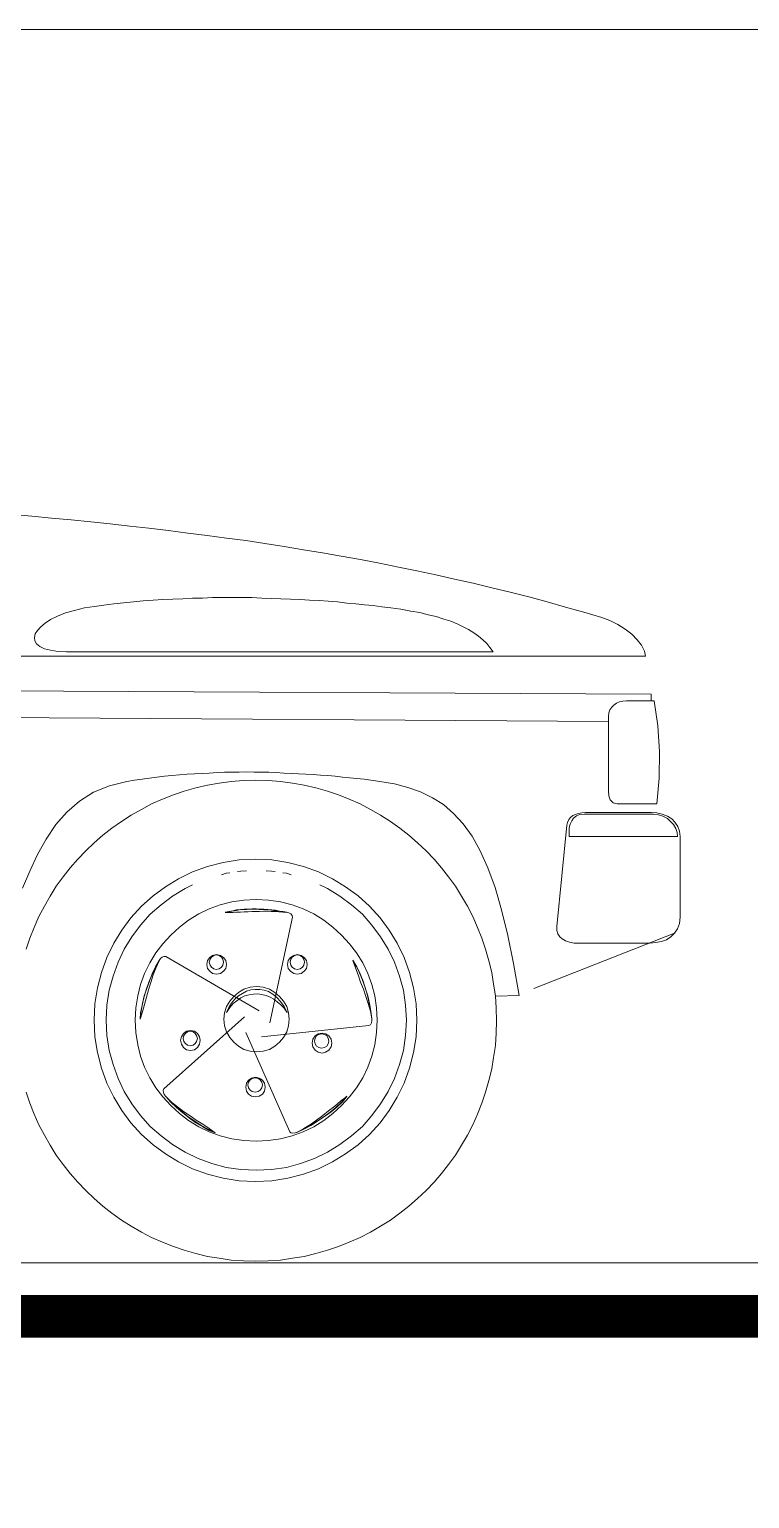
# Model space of a CAD drawing. Header units: millimetres. Extents: x 219.2 to 298.5, y 137.8 to 166.3.
# Drawn here: x 258.034 to 259.375, y 143.521 to 146.261 of the extents above; entities that cross this region are included whole.
import ezdxf

# ---------------------------------------------------------------- set-up
doc = ezdxf.new("R2010")
doc.units = ezdxf.units.MM
doc.layers.add('fach00', color=33, linetype='Continuous', lineweight=0)
doc.layers.add('fach20', color=160, linetype='Continuous', lineweight=20)

# ---------------------------------------------------------------- blocks, each defined once
blk = doc.blocks.new('ORASI')
at = {"layer": 'fach00'}
for p, q in [((225.0756, 128.8656), (225.0391, 128.869)), ((225.1122, 128.8622), (225.0756, 128.8656)), ((225.1488, 128.8588), (225.1122, 128.8622)), ((225.1853, 128.8554), (225.1488, 128.8588)), ((225.2212, 128.8514), (225.1853, 128.8554)), ((225.2578, 128.8473), (225.2212, 128.8514)), ((225.2937, 128.8433), (225.2578, 128.8473)), ((225.3303, 128.8392), (225.2937, 128.8433)), ((225.3662, 128.8344), (225.3303, 128.8392)), ((225.4021, 128.8297), (225.3662, 128.8344)), ((225.438, 128.825), (225.4021, 128.8297)), ((225.4739, 128.8202), (225.438, 128.825)), ((225.5098, 128.8148), (225.4739, 128.8202)), ((225.5457, 128.8094), (225.5098, 128.8148)), ((225.5815, 128.8033), (225.5457, 128.8094)), ((225.6168, 128.7972), (225.5815, 128.8033)), ((225.652, 128.7911), (225.6168, 128.7972)), ((225.6879, 128.785), (225.652, 128.7911)), ((225.7231, 128.7782), (225.6879, 128.785)), ((225.7583, 128.7708), (225.7231, 128.7782)), ((225.7928, 128.764), (225.7583, 128.7708)), ((225.8281, 128.7566), (225.7928, 128.764)), ((225.8626, 128.7484), (225.8281, 128.7566)), ((225.8978, 128.741), (225.8626, 128.7484)), ((225.9324, 128.7322), (225.8978, 128.741)), ((225.9669, 128.724), (225.9324, 128.7322)), ((225.2097, 128.6997), (225.1921, 128.6976)), ((225.228, 128.7024), (225.2097, 128.6997)), ((225.2463, 128.7044), (225.228, 128.7024)), ((225.2646, 128.7058), (225.2463, 128.7044)), ((225.2829, 128.7078), (225.2646, 128.7058)), ((225.3012, 128.7091), (225.2829, 128.7078)), ((225.3195, 128.7105), (225.3012, 128.7091)), ((225.3384, 128.7112), (225.3195, 128.7105)), ((225.3567, 128.7119), (225.3384, 128.7112)), ((225.375, 128.7132), (225.3567, 128.7119)), ((225.3933, 128.7132), (225.375, 128.7132)), ((225.4122, 128.7139), (225.3933, 128.7132)), ((225.4305, 128.7139), (225.4122, 128.7139)), ((225.4488, 128.7139), (225.4305, 128.7139)), ((225.4671, 128.7139), (225.4488, 128.7139)), ((225.4854, 128.7139), (225.4671, 128.7139)), ((225.5037, 128.7132), (225.4854, 128.7139)), ((225.5219, 128.7125), (225.5037, 128.7132)), ((225.5396, 128.7119), (225.5219, 128.7125)), ((225.5572, 128.7112), (225.5396, 128.7119)), ((225.5755, 128.7105), (225.5572, 128.7112)), ((225.593, 128.7091), (225.5755, 128.7105)), ((225.6107, 128.7085), (225.593, 128.7091)), ((225.6276, 128.7071), (225.6107, 128.7085)), ((225.6452, 128.7058), (225.6276, 128.7071)), ((225.6621, 128.7037), (225.6452, 128.7058)), ((225.6791, 128.7024), (225.6621, 128.7037)), ((225.6953, 128.7003), (225.6791, 128.7024)), ((225.7116, 128.699), (225.6953, 128.7003)), ((225.7278, 128.697), (225.7116, 128.699)), ((226.0014, 128.7152), (225.9669, 128.724)), ((226.0353, 128.7058), (226.0014, 128.7152)), ((226.0698, 128.6963), (226.0353, 128.7058)), ((225.1102, 128.6733), (225.1, 128.6665)), ((225.1231, 128.6793), (225.1102, 128.6733)), ((225.138, 128.6854), (225.1231, 128.6793)), ((225.1549, 128.6902), (225.138, 128.6854)), ((225.1738, 128.6949), (225.1549, 128.6902)), ((225.1921, 128.6976), (225.1738, 128.6949)), ((225.7441, 128.6949), (225.7278, 128.697)), ((225.763, 128.6922), (225.7441, 128.6949)), ((225.7813, 128.6888), (225.763, 128.6922)), ((225.7983, 128.6861), (225.7813, 128.6888)), ((225.8138, 128.6821), (225.7983, 128.6861)), ((225.8287, 128.6787), (225.8138, 128.6821)), ((225.843, 128.6739), (225.8287, 128.6787)), ((225.8558, 128.6699), (225.843, 128.6739)), ((226.1037, 128.6868), (226.0698, 128.6963)), ((226.1376, 128.6766), (226.1037, 128.6868)), ((226.1525, 128.6712), (226.1376, 128.6766)), ((226.1674, 128.6638), (226.1525, 128.6712)), ((225.0817, 128.6462), (225.0804, 128.6394)), ((225.0858, 128.6523), (225.0817, 128.6462)), ((225.0919, 128.6597), (225.0858, 128.6523)), ((225.1, 128.6665), (225.0919, 128.6597)), ((225.868, 128.6651), (225.8558, 128.6699)), ((225.8788, 128.6597), (225.868, 128.6651)), ((225.889, 128.6543), (225.8788, 128.6597)), ((225.8992, 128.6482), (225.889, 128.6543)), ((225.9073, 128.6421), (225.8992, 128.6482)), ((226.1809, 128.655), (226.1674, 128.6638)), ((226.1931, 128.6455), (226.1809, 128.655)), ((226.2033, 128.6353), (226.1931, 128.6455)), ((225.0804, 128.6394), (225.0811, 128.6333)), ((225.0811, 128.6333), (225.0844, 128.6279)), ((225.0844, 128.6279), (225.0905, 128.6225)), ((225.0905, 128.6225), (225.0993, 128.6184)), ((225.0993, 128.6184), (225.1102, 128.6157)), ((225.1102, 128.6157), (225.1237, 128.6137)), ((225.9154, 128.6353), (225.9073, 128.6421)), ((225.9229, 128.6286), (225.9154, 128.6353)), ((225.929, 128.6211), (225.9229, 128.6286)), ((225.9351, 128.613), (225.929, 128.6211)), ((226.2114, 128.6252), (226.2033, 128.6353)), ((226.2168, 128.6143), (226.2114, 128.6252)), ((223.0548, 128.6048), (226.2188, 128.6048)), ((225.1237, 128.6137), (225.14, 128.613)), ((225.14, 128.613), (225.9351, 128.613)), ((226.2188, 128.6048), (226.2168, 128.6143)), ((222.0924, 128.5556), (226.229, 128.5337)), ((226.229, 128.5337), (226.2291, 128.5216)), ((226.1497, 128.4828), (222.0924, 128.5101)), ((226.1558, 128.5094), (226.1525, 128.5046)), ((226.1599, 128.5134), (226.1558, 128.5094)), ((226.1646, 128.5168), (226.1599, 128.5134)), ((226.1701, 128.5195), (226.1646, 128.5168)), ((226.1768, 128.5209), (226.1701, 128.5195)), ((226.1836, 128.5216), (226.1768, 128.5209)), ((226.2351, 128.5216), (226.1836, 128.5216)), ((226.2419, 128.4748), (226.2351, 128.5216)), ((226.1504, 128.4992), (226.1497, 128.4931)), ((226.1497, 128.4931), (226.1497, 128.3536)), ((226.1525, 128.5046), (226.1504, 128.4992)), ((226.2446, 128.4267), (226.2419, 128.4748)), ((226.2439, 128.3773), (226.2446, 128.4267)), ((225.2199, 128.3631), (225.2524, 128.3712)), ((225.2524, 128.3712), (225.2666, 128.3732)), ((225.2666, 128.3732), (225.2808, 128.3753)), ((225.2808, 128.3753), (225.2944, 128.3773)), ((225.2944, 128.3773), (225.3086, 128.3793)), ((225.3086, 128.3793), (225.3228, 128.3807)), ((225.3228, 128.3807), (225.3364, 128.382)), ((225.3364, 128.382), (225.3506, 128.3834)), ((225.3506, 128.3834), (225.3648, 128.3847)), ((225.3648, 128.3847), (225.3784, 128.3854)), ((225.3784, 128.3854), (225.3926, 128.3861)), ((225.3926, 128.3861), (225.4061, 128.3868)), ((225.4061, 128.3868), (225.4204, 128.3875)), ((225.4204, 128.3875), (225.4346, 128.3881)), ((225.4244, 128.3678), (225.4468, 128.3712)), ((225.4346, 128.3881), (225.4481, 128.3881)), ((225.4468, 128.3712), (225.4698, 128.3726)), ((225.4481, 128.3881), (225.4617, 128.3881)), ((225.4617, 128.3881), (225.4759, 128.3888)), ((225.4698, 128.3726), (225.4928, 128.3732)), ((225.4759, 128.3888), (225.4895, 128.3881)), ((225.4895, 128.3881), (225.5037, 128.3881)), ((225.4928, 128.3732), (225.5159, 128.3726)), ((225.5037, 128.3881), (225.5172, 128.3881)), ((225.5159, 128.3726), (225.5389, 128.3712)), ((225.5172, 128.3881), (225.5308, 128.3875)), ((225.5308, 128.3875), (225.545, 128.3868)), ((225.5389, 128.3712), (225.5612, 128.3678)), ((225.545, 128.3868), (225.5585, 128.3861)), ((225.5585, 128.3861), (225.5721, 128.3854)), ((225.5721, 128.3854), (225.5856, 128.3847)), ((225.5856, 128.3847), (225.5998, 128.3841)), ((225.5998, 128.3841), (225.6134, 128.3827)), ((225.6134, 128.3827), (225.6269, 128.382)), ((225.6269, 128.382), (225.6405, 128.3807)), ((225.6405, 128.3807), (225.654, 128.3793)), ((225.654, 128.3793), (225.6675, 128.378)), ((225.6675, 128.378), (225.6811, 128.3766)), ((225.6811, 128.3766), (225.6946, 128.3753)), ((225.6946, 128.3753), (225.7238, 128.3712)), ((225.7238, 128.3712), (225.7509, 128.3665)), ((226.2398, 128.3292), (226.2439, 128.3773)), ((225.1644, 128.3346), (225.1901, 128.3509)), ((225.1901, 128.3509), (225.2199, 128.3631)), ((225.3188, 128.338), (225.3391, 128.3462)), ((225.3391, 128.3462), (225.3594, 128.3529)), ((225.3594, 128.3529), (225.3811, 128.359)), ((225.3811, 128.359), (225.4027, 128.3644)), ((225.4027, 128.3644), (225.4244, 128.3678)), ((225.5612, 128.3678), (225.5829, 128.3644)), ((225.5829, 128.3644), (225.6046, 128.359)), ((225.6046, 128.359), (225.6262, 128.3529)), ((225.6262, 128.3529), (225.6466, 128.3462)), ((225.6466, 128.3462), (225.6669, 128.338)), ((225.7509, 128.3665), (225.7759, 128.3597)), ((225.7759, 128.3597), (225.7996, 128.3516)), ((225.7996, 128.3516), (225.822, 128.3407)), ((226.1497, 128.3536), (226.1504, 128.3441)), ((226.1504, 128.3441), (226.1531, 128.3367)), ((225.1406, 128.3136), (225.1644, 128.3346)), ((225.2605, 128.3082), (225.2795, 128.319)), ((225.2795, 128.319), (225.2985, 128.3292)), ((225.2985, 128.3292), (225.3188, 128.338)), ((225.6669, 128.338), (225.6872, 128.3292)), ((225.6872, 128.3292), (225.7062, 128.319)), ((225.7062, 128.319), (225.7251, 128.3082)), ((225.822, 128.3407), (225.8423, 128.3279)), ((225.8423, 128.3279), (225.8613, 128.3116)), ((226.1531, 128.3367), (226.1586, 128.3313)), ((226.1586, 128.3313), (226.166, 128.3292)), ((226.166, 128.3292), (226.2398, 128.3292)), ((225.1021, 128.2635), (225.1203, 128.2906)), ((225.1203, 128.2906), (225.1406, 128.3136)), ((225.2246, 128.2838), (225.2422, 128.2967)), ((225.2422, 128.2967), (225.2605, 128.3082)), ((225.7251, 128.3082), (225.7434, 128.2967)), ((225.7434, 128.2967), (225.761, 128.2838)), ((225.8613, 128.3116), (225.8788, 128.292)), ((225.8788, 128.292), (225.8958, 128.2689)), ((226.0536, 128.1003), (226.0719, 128.2893)), ((226.0719, 128.2893), (226.0732, 128.2947)), ((226.0732, 128.2947), (226.0759, 128.3001)), ((226.0759, 128.3001), (226.0793, 128.3041)), ((226.0786, 128.2913), (226.0766, 128.2845)), ((226.0814, 128.2974), (226.0786, 128.2913)), ((226.0793, 128.3041), (226.0834, 128.3075)), ((226.0847, 128.3028), (226.0814, 128.2974)), ((226.0834, 128.3075), (226.0881, 128.3096)), ((226.0901, 128.3069), (226.0847, 128.3028)), ((226.0881, 128.3096), (226.0942, 128.3116)), ((226.0963, 128.3096), (226.0901, 128.3069)), ((226.0942, 128.3116), (226.1003, 128.3123)), ((226.1044, 128.3103), (226.0963, 128.3096)), ((226.1003, 128.3123), (226.1071, 128.313)), ((226.2337, 128.3103), (226.1044, 128.3103)), ((226.1071, 128.313), (226.229, 128.313)), ((226.229, 128.313), (226.2398, 128.3123)), ((226.2432, 128.3089), (226.2337, 128.3103)), ((226.2398, 128.3123), (226.25, 128.3103)), ((226.2513, 128.3062), (226.2432, 128.3089)), ((226.25, 128.3103), (226.2595, 128.3062)), ((226.2595, 128.3021), (226.2513, 128.3062)), ((226.2595, 128.3062), (226.2676, 128.3015)), ((226.2655, 128.2967), (226.2595, 128.3021)), ((226.271, 128.2906), (226.2655, 128.2967)), ((226.2676, 128.3015), (226.2737, 128.2954)), ((226.275, 128.2832), (226.271, 128.2906)), ((226.2737, 128.2954), (226.2791, 128.2872)), ((226.2791, 128.2872), (226.2818, 128.2784)), ((225.0858, 128.2351), (225.1021, 128.2635)), ((225.1914, 128.2568), (225.2077, 128.271)), ((225.2077, 128.271), (225.2246, 128.2838)), ((225.761, 128.2838), (225.7779, 128.271)), ((225.7779, 128.271), (225.7942, 128.2568)), ((225.8958, 128.2689), (225.9107, 128.2419)), ((226.0766, 128.2845), (226.0766, 128.2764)), ((226.0766, 128.2764), (226.0766, 128.2683)), ((226.0766, 128.2683), (226.2784, 128.2683)), ((226.2778, 128.2757), (226.275, 128.2832)), ((226.2784, 128.2683), (226.2778, 128.2757)), ((226.2818, 128.2784), (226.2832, 128.2683)), ((226.2832, 128.2683), (226.2832, 128.118)), ((225.0716, 128.2039), (225.0858, 128.2351)), ((225.161, 128.2263), (225.1759, 128.2419)), ((225.1759, 128.2419), (225.1914, 128.2568)), ((225.7942, 128.2568), (225.8098, 128.2419)), ((225.8098, 128.2419), (225.8247, 128.2263)), ((225.9107, 128.2419), (225.9249, 128.21)), ((225.1339, 128.1931), (225.1468, 128.21)), ((225.1468, 128.21), (225.161, 128.2263)), ((225.375, 128.2026), (225.4027, 128.2127)), ((225.4027, 128.2127), (225.4319, 128.2202)), ((225.4319, 128.2202), (225.4617, 128.2249)), ((225.4617, 128.2249), (225.4921, 128.2263)), ((225.4651, 128.2039), (225.4752, 128.2046)), ((225.4752, 128.2046), (225.4752, 128.2046)), ((225.4921, 128.2263), (225.5226, 128.2249)), ((225.5118, 128.2046), (225.5118, 128.2046)), ((225.5219, 128.2039), (225.5118, 128.2046)), ((225.5226, 128.2249), (225.5524, 128.2202)), ((225.5524, 128.2202), (225.5815, 128.2127)), ((225.5815, 128.2127), (225.6093, 128.2026)), ((225.8247, 128.2263), (225.8389, 128.21)), ((225.8389, 128.21), (225.8518, 128.1931)), ((225.9249, 128.21), (225.9384, 128.1734)), ((225.058, 128.1721), (225.0716, 128.2039)), ((225.121, 128.1755), (225.1339, 128.1931)), ((225.3242, 128.1748), (225.3486, 128.1897)), ((225.3486, 128.1897), (225.375, 128.2026)), ((225.3608, 128.1714), (225.375, 128.1782)), ((225.375, 128.1782), (225.375, 128.1782)), ((225.4285, 128.1972), (225.4373, 128.1999)), ((225.4373, 128.1999), (225.4441, 128.2006)), ((225.4441, 128.2006), (225.4441, 128.2006)), ((225.4583, 128.2032), (225.4651, 128.2039)), ((225.5287, 128.2032), (225.5219, 128.2039)), ((225.5429, 128.2006), (225.5497, 128.1999)), ((225.5497, 128.1999), (225.5585, 128.1972)), ((225.5585, 128.1972), (225.5585, 128.1972)), ((225.6093, 128.2026), (225.6357, 128.1897)), ((225.612, 128.1782), (225.6262, 128.1714)), ((225.6357, 128.1897), (225.6601, 128.1748)), ((225.8518, 128.1931), (225.8646, 128.1755)), ((225.0987, 128.1382), (225.1095, 128.1572)), ((225.1095, 128.1572), (225.121, 128.1755)), ((225.2795, 128.1382), (225.3012, 128.1579)), ((225.3012, 128.1579), (225.3242, 128.1748)), ((225.3161, 128.1409), (225.3377, 128.1572)), ((225.3377, 128.1572), (225.3608, 128.1714)), ((225.4705, 128.1498), (225.4935, 128.1511)), ((225.4935, 128.1511), (225.5165, 128.1498)), ((225.6262, 128.1714), (225.6493, 128.1572)), ((225.6493, 128.1572), (225.6709, 128.1409)), ((225.6601, 128.1748), (225.6831, 128.1579)), ((225.6831, 128.1579), (225.7048, 128.1382)), ((225.8646, 128.1755), (225.8762, 128.1572)), ((225.8762, 128.1572), (225.887, 128.1382)), ((225.9384, 128.1734), (225.9506, 128.1315)), ((225.0885, 128.1193), (225.0987, 128.1382)), ((225.2599, 128.1166), (225.2795, 128.1382)), ((225.2781, 128.1031), (225.2957, 128.1234)), ((225.2957, 128.1234), (225.3161, 128.1409)), ((225.3675, 128.1125), (225.3865, 128.124)), ((225.3865, 128.124), (225.4061, 128.1335)), ((225.4061, 128.1335), (225.4264, 128.1409)), ((225.4264, 128.1409), (225.4481, 128.1464)), ((225.4359, 128.1274), (225.4427, 128.1288)), ((225.4359, 128.1268), (225.442, 128.1281)), ((225.4427, 128.1268), (225.4359, 128.1268)), ((225.442, 128.1281), (225.4481, 128.1294)), ((225.4427, 128.1288), (225.4502, 128.1301)), ((225.4502, 128.1268), (225.4427, 128.1268)), ((225.4481, 128.1464), (225.4705, 128.1498)), ((225.4481, 128.1294), (225.4542, 128.1301)), ((225.4502, 128.1301), (225.4569, 128.1315)), ((225.4569, 128.1274), (225.4502, 128.1268)), ((225.4542, 128.1301), (225.4617, 128.1315)), ((225.4569, 128.1315), (225.4644, 128.1321)), ((225.4644, 128.1274), (225.4569, 128.1274)), ((225.4617, 128.1315), (225.4684, 128.1321)), ((225.4644, 128.1321), (225.4711, 128.1328)), ((225.4711, 128.1281), (225.4644, 128.1274)), ((225.4684, 128.1321), (225.4759, 128.1321)), ((225.4711, 128.1328), (225.4786, 128.1328)), ((225.4786, 128.1281), (225.4711, 128.1281)), ((225.4759, 128.1321), (225.4833, 128.1328)), ((225.4786, 128.1328), (225.4861, 128.1335)), ((225.4854, 128.1288), (225.4786, 128.1281)), ((225.4833, 128.1328), (225.4915, 128.1328)), ((225.4928, 128.1288), (225.4854, 128.1288)), ((225.4861, 128.1335), (225.4935, 128.1335)), ((225.4915, 128.1328), (225.4989, 128.1321)), ((225.4996, 128.1288), (225.4928, 128.1288)), ((225.4935, 128.1335), (225.501, 128.1328)), ((225.4989, 128.1321), (225.5064, 128.1321)), ((225.507, 128.1294), (225.4996, 128.1288)), ((225.501, 128.1328), (225.5077, 128.1328)), ((225.5064, 128.1321), (225.5145, 128.1315)), ((225.5138, 128.1294), (225.507, 128.1294)), ((225.5077, 128.1328), (225.5152, 128.1321)), ((225.5213, 128.1288), (225.5138, 128.1294)), ((225.5145, 128.1315), (225.5219, 128.1308)), ((225.5152, 128.1321), (225.5226, 128.1315)), ((225.5165, 128.1498), (225.5389, 128.1464)), ((225.5287, 128.1288), (225.5213, 128.1288)), ((225.5219, 128.1308), (225.5294, 128.1301)), ((225.5226, 128.1315), (225.5294, 128.1308)), ((225.5355, 128.1281), (225.5287, 128.1288)), ((225.5294, 128.1308), (225.5368, 128.1294)), ((225.5294, 128.1301), (225.5368, 128.1294)), ((225.5429, 128.1274), (225.5355, 128.1281)), ((225.5368, 128.1294), (225.5436, 128.1288)), ((225.5368, 128.1294), (225.5436, 128.1281)), ((225.5389, 128.1464), (225.5606, 128.1409)), ((225.5504, 128.1268), (225.5429, 128.1274)), ((225.5436, 128.1288), (225.5504, 128.1274)), ((225.5436, 128.1281), (225.5504, 128.1268)), ((225.5504, 128.1274), (225.5545, 128.1261)), ((225.5545, 128.1261), (225.5578, 128.124)), ((225.5578, 128.124), (225.5606, 128.1213)), ((225.5606, 128.1409), (225.5809, 128.1335)), ((225.5809, 128.1335), (225.6005, 128.124)), ((225.6005, 128.124), (225.6195, 128.1125)), ((225.6709, 128.1409), (225.6913, 128.1234)), ((225.6913, 128.1234), (225.7089, 128.1031)), ((225.7048, 128.1382), (225.7244, 128.1166)), ((225.887, 128.1382), (225.8971, 128.1193)), ((225.9506, 128.1315), (225.9622, 128.0841)), ((225.0716, 128.0787), (225.0797, 128.099)), ((225.0797, 128.099), (225.0885, 128.1193)), ((225.2429, 128.0936), (225.2599, 128.1166)), ((225.2619, 128.0814), (225.2781, 128.1031)), ((225.3344, 128.0847), (225.3506, 128.0996)), ((225.3506, 128.0996), (225.3675, 128.1125)), ((225.5612, 128.118), (225.5186, 127.9209)), ((225.5606, 128.1213), (225.5612, 128.118)), ((225.6195, 128.1125), (225.6364, 128.0996)), ((225.6364, 128.0996), (225.6526, 128.0847)), ((225.7089, 128.1031), (225.7251, 128.0814)), ((225.7244, 128.1166), (225.7414, 128.0936)), ((225.8971, 128.1193), (225.906, 128.099)), ((225.906, 128.099), (225.9141, 128.0787)), ((226.0536, 128.0929), (226.0536, 128.1003)), ((226.2784, 128.0963), (226.273, 128.0881)), ((226.2818, 128.1064), (226.2784, 128.0963)), ((226.2832, 128.118), (226.2818, 128.1064)), ((225.0648, 128.0583), (225.0716, 128.0787)), ((225.2152, 128.0428), (225.228, 128.0692)), ((225.228, 128.0692), (225.2429, 128.0936)), ((225.2477, 128.0583), (225.2619, 128.0814)), ((225.3066, 128.0516), (225.3195, 128.0685)), ((225.3195, 128.0685), (225.3344, 128.0847)), ((225.6526, 128.0847), (225.6675, 128.0685)), ((225.6675, 128.0685), (225.6804, 128.0516)), ((225.7251, 128.0814), (225.7393, 128.0583)), ((225.7414, 128.0936), (225.7563, 128.0692)), ((225.7563, 128.0692), (225.7691, 128.0428)), ((225.9141, 128.0787), (225.9208, 128.0583)), ((225.9622, 128.0841), (225.973, 128.0313)), ((226.011, 127.9848), (226.273, 128.0881)), ((226.0556, 128.0868), (226.0536, 128.0929)), ((226.059, 128.0814), (226.0556, 128.0868)), ((226.0637, 128.0773), (226.059, 128.0814)), ((226.0698, 128.0739), (226.0637, 128.0773)), ((226.0773, 128.0712), (226.0698, 128.0739)), ((226.0861, 128.0698), (226.0773, 128.0712)), ((226.0956, 128.0698), (226.0861, 128.0698)), ((226.227, 128.0698), (226.0956, 128.0698)), ((226.2378, 128.0705), (226.227, 128.0698)), ((226.2486, 128.0726), (226.2378, 128.0705)), ((226.2581, 128.076), (226.2486, 128.0726)), ((226.2662, 128.0814), (226.2581, 128.076)), ((226.273, 128.0881), (226.2662, 128.0814)), ((225.205, 128.015), (225.2152, 128.0428)), ((225.2361, 128.034), (225.2477, 128.0583)), ((225.2951, 128.0326), (225.3066, 128.0516)), ((225.3127, 128.0374), (225.3154, 128.0407)), ((225.3154, 128.0407), (225.3181, 128.0434)), ((225.3181, 128.0434), (225.3215, 128.0448)), ((225.3215, 128.0448), (225.3249, 128.0448)), ((225.3249, 128.0448), (225.4989, 127.9432)), ((225.4027, 128.0374), (225.4068, 128.0428)), ((225.4068, 128.0428), (225.4122, 128.0468)), ((225.4075, 128.0394), (225.4102, 128.0434)), ((225.4102, 128.0434), (225.4143, 128.0462)), ((225.4122, 128.0468), (225.4197, 128.0482)), ((225.4143, 128.0462), (225.419, 128.0475)), ((225.419, 128.0475), (225.4244, 128.0462)), ((225.4197, 128.0482), (225.4271, 128.0468)), ((225.4244, 128.0462), (225.4285, 128.0434)), ((225.4271, 128.0468), (225.4325, 128.0428)), ((225.4285, 128.0434), (225.4312, 128.0394)), ((225.4325, 128.0428), (225.4366, 128.0374)), ((225.5531, 128.0374), (225.5572, 128.0428)), ((225.5572, 128.0428), (225.5633, 128.0468)), ((225.5578, 128.0394), (225.5606, 128.0434)), ((225.5606, 128.0434), (225.5646, 128.0462)), ((225.5633, 128.0468), (225.57, 128.0482)), ((225.5646, 128.0462), (225.57, 128.0475)), ((225.57, 128.0482), (225.5775, 128.0468)), ((225.57, 128.0475), (225.5755, 128.0462)), ((225.5755, 128.0462), (225.5795, 128.0434)), ((225.5775, 128.0468), (225.5829, 128.0428)), ((225.5795, 128.0434), (225.5822, 128.0394)), ((225.5829, 128.0428), (225.587, 128.0374)), ((225.6804, 128.0516), (225.6919, 128.0326)), ((225.7393, 128.0583), (225.7509, 128.034)), ((225.7691, 128.0428), (225.7793, 128.015)), ((225.9208, 128.0583), (225.9269, 128.0367)), ((225.1976, 127.9859), (225.205, 128.015)), ((225.2267, 128.0082), (225.2361, 128.034)), ((225.2781, 127.9927), (225.2856, 128.013)), ((225.2856, 128.013), (225.2951, 128.0326)), ((225.2998, 128.0123), (225.3059, 128.0252)), ((225.2998, 128.0109), (225.3059, 128.0245)), ((225.3066, 128.0231), (225.3012, 128.0103)), ((225.3059, 128.0252), (225.3127, 128.0374)), ((225.3059, 128.0245), (225.3127, 128.0367)), ((225.3127, 128.0367), (225.3066, 128.0231)), ((225.4014, 128.0299), (225.4027, 128.0374)), ((225.4027, 128.0225), (225.4014, 128.0299)), ((225.4068, 128.017), (225.4027, 128.0225)), ((225.4061, 128.034), (225.4075, 128.0394)), ((225.4075, 128.0285), (225.4061, 128.034)), ((225.4122, 128.013), (225.4068, 128.017)), ((225.4102, 128.0245), (225.4075, 128.0285)), ((225.4143, 128.0218), (225.4102, 128.0245)), ((225.4197, 128.0116), (225.4122, 128.013)), ((225.419, 128.0204), (225.4143, 128.0218)), ((225.4244, 128.0218), (225.419, 128.0204)), ((225.4271, 128.013), (225.4197, 128.0116)), ((225.4285, 128.0245), (225.4244, 128.0218)), ((225.4325, 128.017), (225.4271, 128.013)), ((225.4312, 128.0285), (225.4285, 128.0245)), ((225.4312, 128.0394), (225.4325, 128.034)), ((225.4325, 128.034), (225.4312, 128.0285)), ((225.4366, 128.0225), (225.4325, 128.017)), ((225.4366, 128.0374), (225.438, 128.0299)), ((225.438, 128.0299), (225.4366, 128.0225)), ((225.5517, 128.0299), (225.5531, 128.0374)), ((225.5531, 128.0225), (225.5517, 128.0299)), ((225.5572, 128.017), (225.5531, 128.0225)), ((225.5565, 128.034), (225.5578, 128.0394)), ((225.5578, 128.0285), (225.5565, 128.034)), ((225.5633, 128.013), (225.5572, 128.017)), ((225.5606, 128.0245), (225.5578, 128.0285)), ((225.5646, 128.0218), (225.5606, 128.0245)), ((225.57, 128.0116), (225.5633, 128.013)), ((225.57, 128.0204), (225.5646, 128.0218)), ((225.5755, 128.0218), (225.57, 128.0204)), ((225.5775, 128.013), (225.57, 128.0116)), ((225.5795, 128.0245), (225.5755, 128.0218)), ((225.5829, 128.017), (225.5775, 128.013)), ((225.5822, 128.0285), (225.5795, 128.0245)), ((225.5822, 128.0394), (225.5836, 128.034)), ((225.5836, 128.034), (225.5822, 128.0285)), ((225.587, 128.0225), (225.5829, 128.017)), ((225.587, 128.0374), (225.5883, 128.0299)), ((225.5883, 128.0299), (225.587, 128.0225)), ((225.6736, 128.038), (225.6811, 128.0252)), ((225.6784, 128.0238), (225.6736, 128.0374)), ((225.6736, 128.0374), (225.6797, 128.0265)), ((225.6831, 128.0103), (225.6784, 128.0238)), ((225.6797, 128.0265), (225.6858, 128.0143)), ((225.6811, 128.0252), (225.6872, 128.0123)), ((225.6858, 128.0143), (225.6913, 128.0008)), ((225.6919, 128.0326), (225.7014, 128.013)), ((225.7014, 128.013), (225.7089, 127.9927)), ((225.7509, 128.034), (225.7603, 128.0082)), ((225.7793, 128.015), (225.7868, 127.9859)), ((225.9269, 128.0367), (225.9324, 128.015)), ((225.9324, 128.015), (225.9357, 127.9933)), ((225.973, 128.0313), (225.9831, 127.9717)), ((225.1928, 127.9561), (225.1976, 127.9859)), ((225.2192, 127.9818), (225.2267, 128.0082)), ((225.2727, 127.971), (225.2781, 127.9927)), ((225.2883, 127.9825), (225.2937, 127.9967)), ((225.2897, 127.9852), (225.2944, 127.9987)), ((225.2971, 127.996), (225.293, 127.9825)), ((225.2937, 127.9967), (225.2998, 128.0109)), ((225.2944, 127.9987), (225.2998, 128.0123)), ((225.3012, 128.0103), (225.2971, 127.996)), ((225.4705, 127.9838), (225.482, 127.9872)), ((225.482, 127.9872), (225.4942, 127.9886)), ((225.4942, 127.9886), (225.5064, 127.9872)), ((225.5064, 127.9872), (225.5179, 127.9838)), ((225.6879, 127.9967), (225.6831, 128.0103)), ((225.6872, 128.0123), (225.6926, 127.9987)), ((225.6933, 127.9838), (225.6879, 127.9967)), ((225.6913, 128.0008), (225.6967, 127.9866)), ((225.6926, 127.9987), (225.6973, 127.9845)), ((225.6967, 127.9866), (225.7007, 127.9717)), ((225.7089, 127.9927), (225.7143, 127.971)), ((225.7603, 128.0082), (225.7678, 127.9818)), ((225.7868, 127.9859), (225.7915, 127.9561)), ((225.9357, 127.9933), (225.9391, 127.971)), ((225.2152, 127.954), (225.2192, 127.9818)), ((225.2693, 127.9486), (225.2727, 127.971)), ((225.2808, 127.9534), (225.2842, 127.9676)), ((225.2815, 127.9568), (225.2849, 127.971)), ((225.2842, 127.9676), (225.2883, 127.9825)), ((225.2849, 127.971), (225.2897, 127.9852)), ((225.289, 127.9689), (225.2856, 127.9554)), ((225.293, 127.9825), (225.289, 127.9689)), ((225.438, 127.9513), (225.4441, 127.9615)), ((225.4441, 127.9615), (225.4515, 127.9703)), ((225.4474, 127.9574), (225.4535, 127.9649)), ((225.4576, 127.9622), (225.4508, 127.9568)), ((225.4515, 127.9703), (225.4603, 127.9778)), ((225.4535, 127.9649), (225.4603, 127.971)), ((225.4651, 127.9676), (225.4576, 127.9622)), ((225.4603, 127.9778), (225.4705, 127.9838)), ((225.4603, 127.971), (225.4678, 127.9757)), ((225.4725, 127.971), (225.4651, 127.9676)), ((225.4678, 127.9757), (225.4752, 127.9798)), ((225.4806, 127.973), (225.4725, 127.971)), ((225.4752, 127.9798), (225.4833, 127.9825)), ((225.4881, 127.9744), (225.4806, 127.973)), ((225.4833, 127.9825), (225.4915, 127.9832)), ((225.4962, 127.975), (225.4881, 127.9744)), ((225.4915, 127.9832), (225.5003, 127.9832)), ((225.5037, 127.9737), (225.4962, 127.975)), ((225.5003, 127.9832), (225.5084, 127.9818)), ((225.5118, 127.9717), (225.5037, 127.9737)), ((225.5084, 127.9818), (225.5165, 127.9791)), ((225.5192, 127.9689), (225.5118, 127.9717)), ((225.5165, 127.9791), (225.5247, 127.9744)), ((225.5179, 127.9838), (225.528, 127.9778)), ((225.526, 127.9649), (225.5192, 127.9689)), ((225.5247, 127.9744), (225.5321, 127.9683)), ((225.5328, 127.9601), (225.526, 127.9649)), ((225.528, 127.9778), (225.5368, 127.9703)), ((225.5321, 127.9683), (225.5389, 127.9608)), ((225.5396, 127.9547), (225.5328, 127.9601)), ((225.5368, 127.9703), (225.5443, 127.9615)), ((225.5389, 127.9608), (225.5457, 127.9513)), ((225.5443, 127.9615), (225.5504, 127.9513)), ((225.698, 127.9703), (225.6933, 127.9838)), ((225.6973, 127.9845), (225.7014, 127.971)), ((225.7021, 127.9568), (225.698, 127.9703)), ((225.7007, 127.9717), (225.7041, 127.9568)), ((225.7014, 127.971), (225.7048, 127.9568)), ((225.7143, 127.971), (225.7177, 127.9486)), ((225.7678, 127.9818), (225.7719, 127.954)), ((225.9391, 127.971), (225.9405, 127.948)), ((225.9831, 127.9717), (225.9392, 127.9704)), ((225.1914, 127.9256), (225.1928, 127.9561)), ((225.2138, 127.9256), (225.2152, 127.954)), ((225.268, 127.9256), (225.2693, 127.9486)), ((225.2775, 127.9283), (225.2788, 127.9425)), ((225.2815, 127.9412), (225.2775, 127.9276)), ((225.2775, 127.9276), (225.2781, 127.9398)), ((225.2781, 127.9398), (225.2808, 127.9534)), ((225.2788, 127.9425), (225.2815, 127.9568)), ((225.2856, 127.9554), (225.2815, 127.9412)), ((225.3215, 127.7976), (225.4718, 127.9324)), ((225.4332, 127.9276), (225.4346, 127.9398)), ((225.4346, 127.9398), (225.438, 127.9513)), ((225.4441, 127.9493), (225.438, 127.9405)), ((225.438, 127.9405), (225.4427, 127.9493)), ((225.4427, 127.9493), (225.4474, 127.9574)), ((225.4508, 127.9568), (225.4441, 127.9493)), ((225.5457, 127.948), (225.5396, 127.9547)), ((225.5457, 127.9513), (225.5511, 127.9405)), ((225.5511, 127.9405), (225.5457, 127.948)), ((225.5504, 127.9513), (225.5538, 127.9398)), ((225.5538, 127.9398), (225.5551, 127.9276)), ((225.7062, 127.9425), (225.7021, 127.9568)), ((225.7041, 127.9568), (225.7068, 127.9425)), ((225.7048, 127.9568), (225.7068, 127.9425)), ((225.7089, 127.9283), (225.7062, 127.9425)), ((225.7068, 127.9425), (225.7089, 127.9283)), ((225.7068, 127.9425), (225.7089, 127.929)), ((225.7177, 127.9486), (225.719, 127.9256)), ((225.7719, 127.954), (225.7732, 127.9256)), ((225.7915, 127.9561), (225.7928, 127.9256)), ((225.9405, 127.948), (225.9412, 127.9249)), ((225.1928, 127.8951), (225.1914, 127.9256)), ((225.2152, 127.8972), (225.2138, 127.9256)), ((225.2693, 127.9026), (225.268, 127.9256)), ((225.3581, 127.9012), (225.3635, 127.9053)), ((225.3614, 127.9012), (225.3655, 127.9039)), ((225.3635, 127.9053), (225.3709, 127.9067)), ((225.3655, 127.9039), (225.3709, 127.9053)), ((225.3709, 127.9067), (225.3784, 127.9053)), ((225.3709, 127.9053), (225.3757, 127.9039)), ((225.3757, 127.9039), (225.3797, 127.9012)), ((225.3784, 127.9053), (225.3838, 127.9012)), ((225.4346, 127.9154), (225.4332, 127.9276)), ((225.438, 127.9039), (225.4346, 127.9154)), ((225.4441, 127.8938), (225.438, 127.9039)), ((225.7034, 127.9161), (225.503, 127.8951)), ((225.5504, 127.9039), (225.5443, 127.8938)), ((225.5538, 127.9154), (225.5504, 127.9039)), ((225.5551, 127.9276), (225.5538, 127.9154)), ((225.7062, 127.9175), (225.7034, 127.9161)), ((225.7082, 127.9209), (225.7062, 127.9175)), ((225.7089, 127.9249), (225.7082, 127.9209)), ((225.7089, 127.929), (225.7089, 127.9249)), ((225.719, 127.9256), (225.7177, 127.9026)), ((225.7732, 127.9256), (225.7719, 127.8972)), ((225.7928, 127.9256), (225.7915, 127.8951)), ((225.9412, 127.9249), (225.9405, 127.9019)), ((225.1976, 127.8653), (225.1928, 127.8951)), ((225.2192, 127.8694), (225.2152, 127.8972)), ((225.2727, 127.8802), (225.2693, 127.9026)), ((225.2781, 127.8586), (225.2727, 127.8802)), ((225.3526, 127.8884), (225.354, 127.8951)), ((225.354, 127.8809), (225.3526, 127.8884)), ((225.354, 127.8951), (225.3581, 127.9012)), ((225.3581, 127.8748), (225.354, 127.8809)), ((225.3574, 127.8918), (225.3587, 127.8972)), ((225.3587, 127.8863), (225.3574, 127.8918)), ((225.3587, 127.8972), (225.3614, 127.9012)), ((225.3614, 127.8823), (225.3587, 127.8863)), ((225.3655, 127.8795), (225.3614, 127.8823)), ((225.3709, 127.8782), (225.3655, 127.8795)), ((225.3757, 127.8795), (225.3709, 127.8782)), ((225.3797, 127.8823), (225.3757, 127.8795)), ((225.3797, 127.9012), (225.3824, 127.8972)), ((225.3824, 127.8863), (225.3797, 127.8823)), ((225.3824, 127.8972), (225.3838, 127.8918)), ((225.3838, 127.8918), (225.3824, 127.8863)), ((225.3838, 127.9012), (225.3879, 127.8951)), ((225.3879, 127.8809), (225.3838, 127.8748)), ((225.3879, 127.8951), (225.3892, 127.8884)), ((225.3892, 127.8884), (225.3879, 127.8809)), ((225.4515, 127.885), (225.4441, 127.8938)), ((225.4603, 127.8775), (225.4515, 127.885)), ((225.4705, 127.8714), (225.4603, 127.8775)), ((225.5558, 127.7177), (225.4739, 127.9026)), ((225.528, 127.8775), (225.5179, 127.8714)), ((225.5368, 127.885), (225.528, 127.8775)), ((225.5443, 127.8938), (225.5368, 127.885)), ((225.5978, 127.8829), (225.5992, 127.8904)), ((225.5992, 127.8762), (225.5978, 127.8829)), ((225.5992, 127.8904), (225.6032, 127.8965)), ((225.6032, 127.8701), (225.5992, 127.8762)), ((225.6019, 127.887), (225.6032, 127.8924)), ((225.6032, 127.8816), (225.6019, 127.887)), ((225.6032, 127.8965), (225.6086, 127.9005)), ((225.6032, 127.8924), (225.6059, 127.8965)), ((225.6059, 127.8775), (225.6032, 127.8816)), ((225.6059, 127.8965), (225.61, 127.8992)), ((225.61, 127.8748), (225.6059, 127.8775)), ((225.6086, 127.9005), (225.6161, 127.9019)), ((225.61, 127.8992), (225.6154, 127.9005)), ((225.6154, 127.9005), (225.6208, 127.8992)), ((225.6161, 127.9019), (225.6228, 127.9005)), ((225.6208, 127.8992), (225.6249, 127.8965)), ((225.6249, 127.8775), (225.6208, 127.8748)), ((225.6228, 127.9005), (225.6289, 127.8965)), ((225.6249, 127.8965), (225.6276, 127.8924)), ((225.6276, 127.8816), (225.6249, 127.8775)), ((225.6276, 127.8924), (225.6289, 127.887)), ((225.6289, 127.887), (225.6276, 127.8816)), ((225.6289, 127.8965), (225.633, 127.8904)), ((225.633, 127.8762), (225.6289, 127.8701)), ((225.633, 127.8904), (225.6344, 127.8829)), ((225.6344, 127.8829), (225.633, 127.8762)), ((225.7143, 127.8802), (225.7089, 127.8586)), ((225.7177, 127.9026), (225.7143, 127.8802)), ((225.7719, 127.8972), (225.7678, 127.8694)), ((225.7915, 127.8951), (225.7868, 127.8653)), ((225.9391, 127.8789), (225.9357, 127.8565)), ((225.9405, 127.9019), (225.9391, 127.8789)), ((225.205, 127.8362), (225.1976, 127.8653)), ((225.2267, 127.843), (225.2192, 127.8694)), ((225.2856, 127.8382), (225.2781, 127.8586)), ((225.3635, 127.8708), (225.3581, 127.8748)), ((225.3709, 127.8694), (225.3635, 127.8708)), ((225.3784, 127.8708), (225.3709, 127.8694)), ((225.3838, 127.8748), (225.3784, 127.8708)), ((225.482, 127.868), (225.4705, 127.8714)), ((225.4942, 127.8667), (225.482, 127.868)), ((225.5064, 127.868), (225.4942, 127.8667)), ((225.5179, 127.8714), (225.5064, 127.868)), ((225.6086, 127.866), (225.6032, 127.8701)), ((225.6161, 127.8646), (225.6086, 127.866)), ((225.6154, 127.8735), (225.61, 127.8748)), ((225.6208, 127.8748), (225.6154, 127.8735)), ((225.6228, 127.866), (225.6161, 127.8646)), ((225.6289, 127.8701), (225.6228, 127.866)), ((225.7089, 127.8586), (225.7014, 127.8382)), ((225.7678, 127.8694), (225.7603, 127.843)), ((225.7868, 127.8653), (225.7793, 127.8362)), ((225.9357, 127.8565), (225.9324, 127.8349)), ((225.2152, 127.8084), (225.205, 127.8362)), ((225.2361, 127.8172), (225.2267, 127.843)), ((225.2951, 127.8186), (225.2856, 127.8382)), ((225.7014, 127.8382), (225.6919, 127.8186)), ((225.7603, 127.843), (225.7509, 127.8172)), ((225.7793, 127.8362), (225.7691, 127.8084)), ((225.9324, 127.8349), (225.9269, 127.8132)), ((225.228, 127.782), (225.2152, 127.8084)), ((225.2477, 127.7929), (225.2361, 127.8172)), ((225.3066, 127.7996), (225.2951, 127.8186)), ((225.3195, 127.7827), (225.3066, 127.7996)), ((225.3201, 127.7949), (225.3215, 127.7976)), ((225.3208, 127.7908), (225.3201, 127.7949)), ((225.4739, 127.801), (225.4752, 127.8084)), ((225.4752, 127.7935), (225.4739, 127.801)), ((225.4752, 127.8084), (225.4793, 127.8138)), ((225.4779, 127.8051), (225.4793, 127.8105)), ((225.4793, 127.7996), (225.4779, 127.8051)), ((225.4793, 127.8138), (225.4847, 127.8179)), ((225.4793, 127.8105), (225.482, 127.8145)), ((225.482, 127.7956), (225.4793, 127.7996)), ((225.482, 127.8145), (225.4861, 127.8172)), ((225.4861, 127.7929), (225.482, 127.7956)), ((225.4847, 127.8179), (225.4921, 127.8193)), ((225.4861, 127.8172), (225.4915, 127.8186)), ((225.4915, 127.8186), (225.4969, 127.8172)), ((225.4921, 127.8193), (225.4989, 127.8179)), ((225.4969, 127.8172), (225.501, 127.8145)), ((225.501, 127.7956), (225.4969, 127.7929)), ((225.4989, 127.8179), (225.505, 127.8138)), ((225.501, 127.8145), (225.5037, 127.8105)), ((225.5037, 127.7996), (225.501, 127.7956)), ((225.5037, 127.8105), (225.505, 127.8051)), ((225.505, 127.8051), (225.5037, 127.7996)), ((225.505, 127.8138), (225.5091, 127.8084)), ((225.5091, 127.8084), (225.5104, 127.801)), ((225.5104, 127.801), (225.5091, 127.7935)), ((225.6804, 127.7996), (225.6675, 127.7827)), ((225.6919, 127.8186), (225.6804, 127.7996)), ((225.7509, 127.8172), (225.7393, 127.7929)), ((225.7691, 127.8084), (225.7563, 127.782)), ((225.9269, 127.8132), (225.9208, 127.7915)), ((225.0716, 127.7712), (225.0648, 127.7915)), ((225.0797, 127.7509), (225.0716, 127.7712)), ((225.2429, 127.7576), (225.228, 127.782)), ((225.2619, 127.7698), (225.2477, 127.7929)), ((225.2781, 127.7482), (225.2619, 127.7698)), ((225.3344, 127.7665), (225.3195, 127.7827)), ((225.3222, 127.7874), (225.3208, 127.7908)), ((225.3249, 127.7834), (225.3222, 127.7874)), ((225.3344, 127.7739), (225.3249, 127.7834)), ((225.3249, 127.7834), (225.3357, 127.7732)), ((225.3344, 127.7732), (225.3249, 127.7834)), ((225.3445, 127.7637), (225.3344, 127.7739)), ((225.3452, 127.7631), (225.3344, 127.7732)), ((225.3506, 127.7516), (225.3344, 127.7665)), ((225.3357, 127.7732), (225.3465, 127.7644)), ((225.4793, 127.7881), (225.4752, 127.7935)), ((225.4847, 127.7841), (225.4793, 127.7881)), ((225.4921, 127.7827), (225.4847, 127.7841)), ((225.4915, 127.7915), (225.4861, 127.7929)), ((225.4969, 127.7929), (225.4915, 127.7915)), ((225.4989, 127.7841), (225.4921, 127.7827)), ((225.505, 127.7881), (225.4989, 127.7841)), ((225.5091, 127.7935), (225.505, 127.7881)), ((225.6526, 127.7665), (225.6364, 127.7516)), ((225.6398, 127.7658), (225.6506, 127.7746)), ((225.6526, 127.7732), (225.6418, 127.7631)), ((225.654, 127.7739), (225.6445, 127.7644)), ((225.6506, 127.7746), (225.6621, 127.7834)), ((225.6621, 127.7841), (225.6526, 127.7732)), ((225.6675, 127.7827), (225.6526, 127.7665)), ((225.6621, 127.7834), (225.654, 127.7739)), ((225.7251, 127.7698), (225.7089, 127.7482)), ((225.7393, 127.7929), (225.7251, 127.7698)), ((225.7563, 127.782), (225.7414, 127.7576)), ((225.9141, 127.7712), (225.906, 127.7509)), ((225.9208, 127.7915), (225.9141, 127.7712)), ((225.0885, 127.7306), (225.0797, 127.7509)), ((225.2599, 127.7346), (225.2429, 127.7576)), ((225.2957, 127.7278), (225.2781, 127.7482)), ((225.3553, 127.7549), (225.3445, 127.7637)), ((225.3567, 127.7529), (225.3452, 127.7631)), ((225.3465, 127.7644), (225.3581, 127.7556)), ((225.3675, 127.7387), (225.3506, 127.7516)), ((225.3668, 127.7455), (225.3553, 127.7549)), ((225.3689, 127.7434), (225.3567, 127.7529)), ((225.3581, 127.7556), (225.3702, 127.7475)), ((225.3791, 127.7373), (225.3668, 127.7455)), ((225.3811, 127.7346), (225.3689, 127.7434)), ((225.3702, 127.7475), (225.3817, 127.7394)), ((225.3817, 127.7394), (225.394, 127.7319)), ((225.5944, 127.7312), (225.6059, 127.7394)), ((225.6059, 127.7394), (225.6174, 127.7482)), ((225.6195, 127.7455), (225.6073, 127.7373)), ((225.6208, 127.7461), (225.6079, 127.7373)), ((225.6174, 127.7482), (225.6283, 127.757)), ((225.631, 127.7543), (225.6195, 127.7455)), ((225.6364, 127.7516), (225.6195, 127.7387)), ((225.633, 127.7549), (225.6208, 127.7461)), ((225.6283, 127.757), (225.6398, 127.7658)), ((225.6418, 127.7631), (225.631, 127.7543)), ((225.6445, 127.7644), (225.633, 127.7549)), ((225.7089, 127.7482), (225.6913, 127.7278)), ((225.7414, 127.7576), (225.7244, 127.7346)), ((225.906, 127.7509), (225.8971, 127.7306)), ((225.0987, 127.7116), (225.0885, 127.7306)), ((225.1095, 127.6926), (225.0987, 127.7116)), ((225.2795, 127.7129), (225.2599, 127.7346)), ((225.3012, 127.6933), (225.2795, 127.7129)), ((225.3161, 127.7102), (225.2957, 127.7278)), ((225.3865, 127.7272), (225.3675, 127.7387)), ((225.3912, 127.7292), (225.3791, 127.7373)), ((225.394, 127.7272), (225.3811, 127.7346)), ((225.4061, 127.7177), (225.3865, 127.7272)), ((225.4041, 127.7224), (225.3912, 127.7292)), ((225.394, 127.7319), (225.4055, 127.7238)), ((225.4055, 127.7204), (225.394, 127.7272)), ((225.417, 127.7163), (225.4041, 127.7224)), ((225.4055, 127.7238), (225.417, 127.7157)), ((225.417, 127.7157), (225.4055, 127.7204)), ((225.4264, 127.7102), (225.4061, 127.7177)), ((225.5578, 127.7157), (225.5558, 127.7177)), ((225.5612, 127.715), (225.5578, 127.7157)), ((225.5809, 127.7177), (225.5606, 127.7102)), ((225.566, 127.7157), (225.5612, 127.715)), ((225.57, 127.717), (225.566, 127.7157)), ((225.5694, 127.7163), (225.5822, 127.7238)), ((225.5822, 127.7224), (225.5694, 127.7163)), ((225.5822, 127.7231), (225.57, 127.717)), ((225.6005, 127.7272), (225.5809, 127.7177)), ((225.5822, 127.7238), (225.5944, 127.7312)), ((225.5944, 127.7299), (225.5822, 127.7231)), ((225.5951, 127.7292), (225.5822, 127.7224)), ((225.6073, 127.7373), (225.5944, 127.7299)), ((225.6079, 127.7373), (225.5951, 127.7292)), ((225.6195, 127.7387), (225.6005, 127.7272)), ((225.6913, 127.7278), (225.6709, 127.7102)), ((225.7048, 127.7129), (225.6831, 127.6933)), ((225.7244, 127.7346), (225.7048, 127.7129)), ((225.887, 127.7116), (225.8762, 127.6926)), ((225.8971, 127.7306), (225.887, 127.7116)), ((225.121, 127.6743), (225.1095, 127.6926)), ((225.3242, 127.6764), (225.3012, 127.6933)), ((225.3377, 127.694), (225.3161, 127.7102)), ((225.3608, 127.6798), (225.3377, 127.694)), ((225.4481, 127.7048), (225.4264, 127.7102)), ((225.4705, 127.7014), (225.4481, 127.7048)), ((225.4935, 127.7001), (225.4705, 127.7014)), ((225.5165, 127.7014), (225.4935, 127.7001)), ((225.5389, 127.7048), (225.5165, 127.7014)), ((225.5606, 127.7102), (225.5389, 127.7048)), ((225.6493, 127.694), (225.6262, 127.6798)), ((225.6709, 127.7102), (225.6493, 127.694)), ((225.6831, 127.6933), (225.6601, 127.6764)), ((225.8762, 127.6926), (225.8646, 127.6743)), ((225.1339, 127.6567), (225.121, 127.6743)), ((225.1468, 127.6398), (225.1339, 127.6567)), ((225.3486, 127.6615), (225.3242, 127.6764)), ((225.375, 127.6486), (225.3486, 127.6615)), ((225.3851, 127.6682), (225.3608, 127.6798)), ((225.4109, 127.6588), (225.3851, 127.6682)), ((225.4373, 127.6513), (225.4109, 127.6588)), ((225.5761, 127.6588), (225.5497, 127.6513)), ((225.6019, 127.6682), (225.5761, 127.6588)), ((225.6262, 127.6798), (225.6019, 127.6682)), ((225.6357, 127.6615), (225.6093, 127.6486)), ((225.6601, 127.6764), (225.6357, 127.6615)), ((225.8518, 127.6567), (225.8389, 127.6398)), ((225.8646, 127.6743), (225.8518, 127.6567)), ((225.161, 127.6235), (225.1468, 127.6398)), ((225.4027, 127.6384), (225.375, 127.6486)), ((225.4319, 127.631), (225.4027, 127.6384)), ((225.4617, 127.6263), (225.4319, 127.631)), ((225.4651, 127.6473), (225.4373, 127.6513)), ((225.4935, 127.6459), (225.4651, 127.6473)), ((225.5219, 127.6473), (225.4935, 127.6459)), ((225.5497, 127.6513), (225.5219, 127.6473)), ((225.5524, 127.631), (225.5226, 127.6263)), ((225.5815, 127.6384), (225.5524, 127.631)), ((225.6093, 127.6486), (225.5815, 127.6384)), ((225.8389, 127.6398), (225.8247, 127.6235)), ((225.1759, 127.608), (225.161, 127.6235)), ((225.1914, 127.5931), (225.1759, 127.608)), ((225.4921, 127.6249), (225.4617, 127.6263)), ((225.5226, 127.6263), (225.4921, 127.6249)), ((225.8098, 127.608), (225.7942, 127.5931)), ((225.8247, 127.6235), (225.8098, 127.608)), ((225.2077, 127.5789), (225.1914, 127.5931)), ((225.2246, 127.566), (225.2077, 127.5789)), ((225.7779, 127.5789), (225.761, 127.566)), ((225.7942, 127.5931), (225.7779, 127.5789)), ((225.2422, 127.5531), (225.2246, 127.566)), ((225.2605, 127.5416), (225.2422, 127.5531)), ((225.7434, 127.5531), (225.7251, 127.5416)), ((225.761, 127.566), (225.7434, 127.5531)), ((225.2795, 127.5308), (225.2605, 127.5416)), ((225.2985, 127.5206), (225.2795, 127.5308)), ((225.3188, 127.5118), (225.2985, 127.5206)), ((225.6872, 127.5206), (225.6669, 127.5118)), ((225.7062, 127.5308), (225.6872, 127.5206)), ((225.7251, 127.5416), (225.7062, 127.5308)), ((225.3391, 127.5037), (225.3188, 127.5118)), ((225.3594, 127.4969), (225.3391, 127.5037)), ((225.3811, 127.4908), (225.3594, 127.4969)), ((225.6262, 127.4969), (225.6046, 127.4908)), ((225.6466, 127.5037), (225.6262, 127.4969)), ((225.6669, 127.5118), (225.6466, 127.5037)), ((225.4027, 127.4854), (225.3811, 127.4908)), ((225.4244, 127.482), (225.4027, 127.4854)), ((225.4468, 127.4786), (225.4244, 127.482)), ((225.4698, 127.4773), (225.4468, 127.4786)), ((225.4928, 127.4766), (225.4698, 127.4773)), ((225.5159, 127.4773), (225.4928, 127.4766)), ((225.5389, 127.4786), (225.5159, 127.4773)), ((225.5612, 127.482), (225.5389, 127.4786)), ((225.5829, 127.4854), (225.5612, 127.482)), ((225.6046, 127.4908), (225.5829, 127.4854))]:
    blk.add_line(p, q, dxfattribs=at)

msp = doc.modelspace()

# ---------------------------------------------------------------- linework, layer by layer
at = {"layer": 'fach20'}
for p, q in [((259.7292, 146.2613), (253.6369, 146.2613)), ((275.2942, 143.9613), (253.4837, 143.9613))]:
    msp.add_line(p, q, dxfattribs=at)
at = {"layer": 'fach20', "const_width": 0.08}
msp.add_lwpolyline([(251.6927, 143.5613), (252.2899, 143.5613), (253.4899, 143.8613), (275.1942, 143.8613), (275.1942, 143.7113), (276.1646, 143.7113)], dxfattribs=at)

# ---------------------------------------------------------------- block references
at = {"layer": 'fach00'}
msp.add_blockref('ORASI', (32.9627, 16.4877), dxfattribs=at)

doc.saveas('drawing.dxf')
